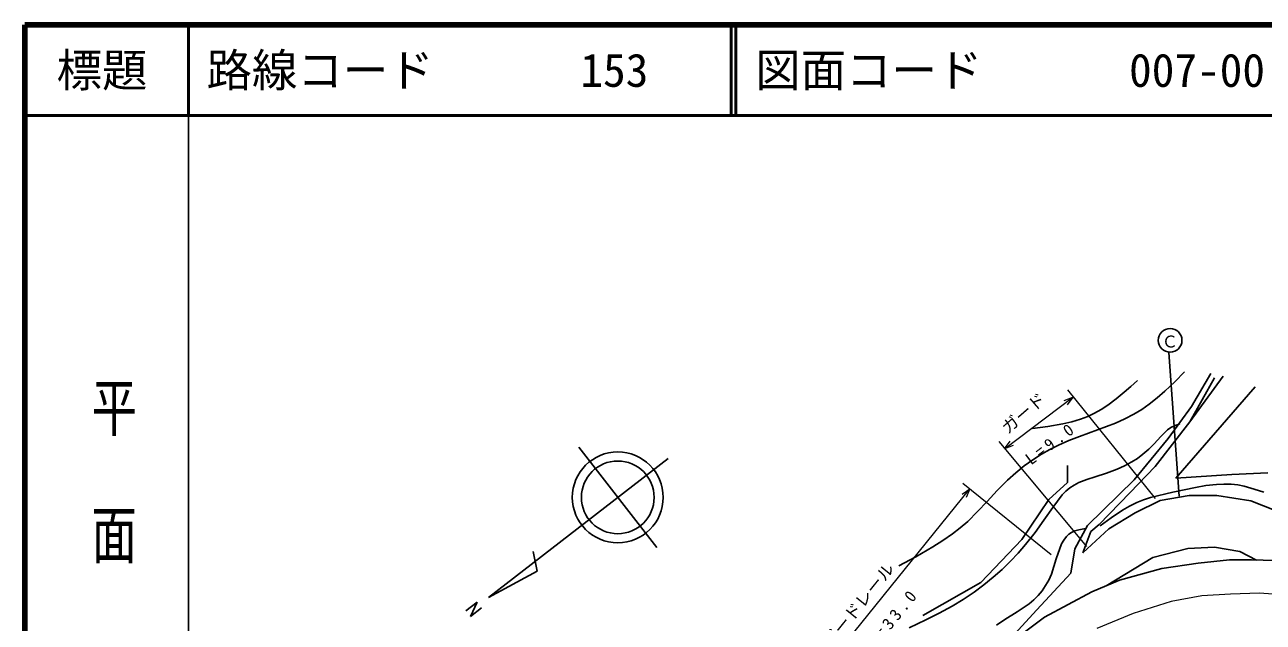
# Model space of a CAD drawing. Units: millimetres, scale not verified. Extents: x 40000 to 680000, y 20000 to 380000.
# Drawn here: x 40000 to 176288, y 314248 to 380000 of the extents above; entities that cross this region are included whole.
import ezdxf
from ezdxf.enums import TextEntityAlignment as Align

# ---------------------------------------------------------------- set-up
doc = ezdxf.new("R2010")
doc.units = ezdxf.units.MM
doc.header["$LTSCALE"] = 1000
doc.linetypes.add('CHAIN', pattern=[18.5, 12, -1.5, 3.5, -1.5])
for name, color, linetype, lineweight in [('M-BGD', 7, 'Continuous', 25), ('M-BGD-EXST', 7, 'Continuous', 25), ('M-BMK', 2, 'CHAIN', 13), ('M-BMK-SRVR', 3, 'Continuous', 25), ('M-STR-HTXT', 7, 'Continuous', 13), ('M-TTL', 2, 'Continuous', 140), ('M-TTL-BAND', 7, 'Continuous', 25), ('M-TTL-LINE', 7, 'Continuous', 50)]:
    doc.layers.add(name, color=color, linetype=linetype, lineweight=lineweight)
doc.layers.add('M-TTL-TXT', color=7, linetype='Continuous')
doc.styles.add('@ＭＳ ゴシック', font='')
doc.styles.add('ＭＳ ゴシック', font='')
doc.styles.get('@ＭＳ ゴシック').set_extended_font_data('@MS Gothic')
doc.styles.get('ＭＳ ゴシック').set_extended_font_data('MS Gothic')

msp = doc.modelspace()

# ---------------------------------------------------------------- linework, layer by layer
at = {"layer": 'M-BGD'}
for p, q in [((161733, 340207), (162459, 340868)), ((166557, 340711), (167634, 341795)), ((168204, 336320), (171891, 341310)), ((170940, 341132), (168204, 336320)), ((168383, 337988), (170524, 341608)), ((160107, 338815), (161000, 339559)), ((161000, 339559), (161733, 340207)), ((164623, 338931), (165464, 339667)), ((165464, 339667), (166557, 340711)), ((175408, 340142), (166652, 330116)), ((158468, 337659), (159196, 338134)), ((159196, 338134), (160107, 338815)), ((162916, 337676), (163745, 338244)), ((163745, 338244), (164623, 338931)), ((156197, 336607), (156969, 336895)), ((156969, 336895), (157715, 337238)), ((157715, 337238), (158468, 337659)), ((160029, 336165), (161059, 336637)), ((161059, 336637), (162060, 337163)), ((162060, 337163), (162916, 337676)), ((165826, 334483), (168383, 337988)), ((150914, 335566), (152588, 335799)), ((152588, 335799), (154246, 336090)), ((154246, 336090), (155229, 336319)), ((155229, 336319), (156197, 336607)), ((156086, 334703), (158066, 335405)), ((158066, 335405), (160029, 336165)), ((168204, 336320), (164399, 331389)), ((165009, 334679), (165766, 335413)), ((165766, 335413), (166121, 335662)), ((166121, 335662), (166506, 335860)), ((166506, 335860), (166800, 335980)), ((166800, 335980), (167101, 336090)), ((153756, 333744), (154904, 334249)), ((154904, 334249), (156086, 334703)), ((162080, 329909), (165826, 334483)), ((164292, 333899), (165009, 334679)), ((150918, 332113), (151870, 332731)), ((151870, 332731), (152799, 333264)), ((152799, 333264), (153756, 333744)), ((162448, 332284), (163048, 332735)), ((163048, 332735), (163688, 333292)), ((163688, 333292), (164292, 333899)), ((149058, 330684), (149998, 331444)), ((149998, 331444), (150918, 332113)), ((154754, 329630), (154755, 331498)), ((160224, 331108), (161035, 331471)), ((161035, 331471), (161820, 331887)), ((164399, 331389), (161604, 328478)), ((161820, 331887), (162448, 332284)), ((147009, 328732), (148164, 329883)), ((148164, 329883), (149058, 330684)), ((156010, 329616), (156886, 329966)), ((156886, 329966), (157801, 330266)), ((156967, 324886), (162080, 329909)), ((157801, 330266), (159028, 330661)), ((159028, 330661), (160224, 331108)), ((166652, 330116), (172847, 330507)), ((172847, 330507), (176780, 330702)), ((145900, 327541), (147009, 328732)), ((152689, 327762), (154754, 329630)), ((154172, 328267), (154563, 328669)), ((154563, 328669), (154997, 329029)), ((154997, 329029), (155486, 329347)), ((155486, 329347), (156010, 329616)), ((161604, 328478), (158215, 324988)), ((163882, 327981), (166358, 328563)), ((166358, 328563), (168840, 329084)), ((168840, 329084), (169983, 329278)), ((169983, 329278), (171148, 329415)), ((171148, 329415), (171948, 329458)), ((171948, 329458), (172754, 329440)), ((172754, 329440), (173485, 329355)), ((173485, 329355), (174208, 329210)), ((174208, 329210), (175290, 328909)), ((175290, 328909), (176356, 328549)), ((144848, 326417), (145900, 327541)), ((149737, 323339), (152689, 327762)), ((153140, 326882), (154172, 328267)), ((161568, 327031), (162374, 327434)), ((162198, 326294), (164932, 327659)), ((162374, 327434), (163117, 327735)), ((163117, 327735), (163882, 327981)), ((164932, 327659), (168141, 328193)), ((168141, 328193), (171172, 328192)), ((171172, 328192), (174938, 327596)), ((174938, 327596), (179276, 325871)), ((143767, 325348), (144848, 326417)), ((152162, 325468), (153140, 326882)), ((158342, 324855), (159552, 325742)), ((159285, 324512), (162198, 326294)), ((159552, 325742), (160786, 326573)), ((160786, 326573), (161568, 327031)), ((142102, 323972), (142954, 324637)), ((142954, 324637), (143767, 325348)), ((151173, 324116), (152162, 325468)), ((155540, 322331), (156967, 324886)), ((155571, 324297), (155985, 324415)), ((155985, 324415), (156357, 324489)), ((156357, 324489), (156747, 324552)), ((156431, 321898), (159285, 324512)), ((158215, 324988), (157324, 324216)), ((139935, 322531), (141034, 323226)), ((141034, 323226), (142102, 323972)), ((145212, 318621), (149737, 323339)), ((150144, 322810), (151173, 324116)), ((154106, 322872), (154343, 323284)), ((154343, 323284), (154635, 323671)), ((154635, 323671), (154891, 323921)), ((154891, 323921), (155187, 324125)), ((155187, 324125), (155571, 324297)), ((157324, 324216), (156431, 321898)), ((138074, 321463), (139935, 322531)), ((148485, 320955), (149334, 321859)), ((149334, 321859), (150144, 322810)), ((153517, 321223), (154106, 322872)), ((155123, 319657), (155540, 322331)), ((164138, 321382), (167992, 322380)), ((167992, 322380), (170918, 322521)), ((170918, 322521), (173701, 322021)), ((175563, 321089), (173701, 322021)), ((136182, 320447), (138074, 321463)), ((147550, 320049), (148485, 320955)), ((152978, 319533), (153517, 321223)), ((158995, 318251), (164138, 321382)), ((165145, 320178), (169113, 320758)), ((169113, 320758), (172580, 321103)), ((172580, 321103), (175006, 321102)), ((175006, 321102), (178819, 321014)), ((145537, 318353), (146581, 319194)), ((146581, 319194), (147550, 320049)), ((151377, 315617), (155123, 319657)), ((152688, 318891), (152978, 319533)), ((160465, 318880), (165145, 320178)), ((138819, 314985), (145212, 318621)), ((143266, 316766), (144464, 317566)), ((144464, 317566), (145537, 318353)), ((151529, 317189), (151957, 317711)), ((151957, 317711), (152345, 318279)), ((152230, 314810), (157431, 317582)), ((152345, 318279), (152688, 318891)), ((157431, 317582), (160465, 318880)), ((142043, 316022), (143266, 316766)), ((149208, 315387), (150530, 316261)), ((150530, 316261), (151044, 316698)), ((151044, 316698), (151529, 317189)), ((139173, 314497), (140617, 315230)), ((140617, 315230), (142043, 316022)), ((147029, 310913), (151377, 315617)), ((147841, 314558), (149208, 315387)), ((137316, 313634), (139173, 314497)), ((146941, 313923), (147841, 314558)), ((147029, 310913), (152230, 314810))]:
    msp.add_line(p, q, dxfattribs=at)
at = {"layer": 'M-BGD-EXST'}
msp.add_line((167037, 328120), (165915, 343920), dxfattribs=at)
msp.add_circle((166043, 345268), 1304, dxfattribs=at)
at = {"layer": 'M-BMK'}
for p, q in [((166153, 316535), (161957, 315207)), ((169529, 317148), (166153, 316535)), ((172701, 317351), (169529, 317148)), ((175873, 317452), (172701, 317351)), ((179659, 317144), (175873, 317452)), ((161957, 315207), (157966, 313571))]:
    msp.add_line(p, q, dxfattribs=at)
at = {"layer": 'M-BMK-SRVR'}
for p, q in [((100970, 333527), (109538, 322455)), ((91019, 316975), (110790, 332275)), ((96376, 319856), (95943, 322050)), ((91019, 316975), (96376, 319856)), ((89770, 316470), (88550, 315515)), ((89036, 314889), (89770, 316470)), ((90256, 315834), (89036, 314889))]:
    msp.add_line(p, q, dxfattribs=at)
for radius in [5000, 4000]:
    msp.add_circle((105254, 327991), radius, dxfattribs=at)
at = {"layer": 'M-STR-HTXT'}
for p, q in [((154747, 339815), (164394, 327856)), ((147813, 333337), (155349, 339017)), ((154377, 338644), (155349, 339017)), ((155349, 339017), (154721, 338187)), ((156858, 322573), (147211, 334135)), ((147813, 333337), (148440, 334166)), ((148784, 333709), (147813, 333337)), ((123376, 303422), (144004, 328921)), ((143151, 328325), (144004, 328921)), ((143226, 329550), (152945, 321689)), ((144004, 328921), (143597, 327965))]:
    msp.add_line(p, q, dxfattribs=at)
at = {"layer": 'M-TTL'}
for p, q in [((40000, 380000), (40000, 20000)), ((680000, 380000), (40000, 380000))]:
    msp.add_line(p, q, dxfattribs=at)
at = {"layer": 'M-TTL-BAND'}
msp.add_line((58000, 370000), (58000, 20000), dxfattribs=at)
at = {"layer": 'M-TTL-LINE'}
for p, q in [((58000, 380000), (58000, 370000)), ((117750, 380000), (117750, 370000)), ((118250, 380000), (118250, 370000)), ((40000, 370000), (680000, 370000))]:
    msp.add_line(p, q, dxfattribs=at)

# ---------------------------------------------------------------- texts
at = {"layer": 'M-BGD-EXST', "style": 'ＭＳ ゴシック'}
msp.add_text('Ｃ', height=1320, dxfattribs=at).set_placement((165116, 344085), align=Align.BOTTOM_LEFT)
at = {"layer": 'M-STR-HTXT', "style": 'ＭＳ ゴシック', "width": 1.05}
for s, rotation, p in [('ガード', 40.9, (148444, 334607)), ('ガードレール', 51.1, (128988, 311048))]:
    msp.add_text(s, height=1320, rotation=rotation, dxfattribs=at).set_placement(p, align=Align.BOTTOM_LEFT)
at = {"layer": 'M-STR-HTXT', "char_height": 1320, "attachment_point": 7, "style": 'ＭＳ ゴシック'}
for s, insert, rotation in [('\\T1.44;L=9.0', (150749, 331470), 37), ('\\T1.44;L=33.0', (133632, 311301), 51.1)]:
    msp.add_mtext(s, dxfattribs=dict(at, insert=insert, rotation=rotation))
at = {"layer": 'M-TTL-BAND', "style": '@ＭＳ ゴシック', "width": 1.4}
msp.add_text('平  面  図', height=3666, rotation=270, dxfattribs=at).set_placement((49777, 306475), align=Align.MIDDLE_RIGHT)
at = {"layer": 'M-TTL-TXT', "style": 'ＭＳ ゴシック'}
msp.add_text('標題', height=3666, dxfattribs=at).set_placement((48500, 375000), align=Align.MIDDLE_CENTER)
for s, p in [('路線コード', (60000, 375000)), ('153', (101142, 375000)), ('153', (101142, 375000)), ('153', (101142, 375000)), ('図面コード', (120380, 375000)), ('007-00', (161521, 375000))]:
    msp.add_text(s, height=3666, dxfattribs=at).set_placement(p, align=Align.MIDDLE_LEFT)

doc.saveas('drawing.dxf')
